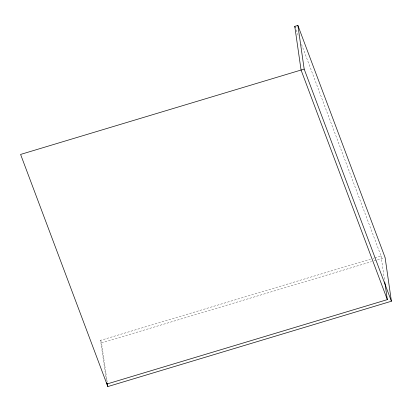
<?xml version="1.0" encoding="UTF-8"?>
<svg xmlns="http://www.w3.org/2000/svg" width="412" height="412" viewBox="0 0 412 412"><rect width="100%" height="100%" fill="white"/><g stroke="black" fill="none" stroke-linecap="round" stroke-linejoin="round"><path stroke-width="0.31" stroke-dasharray="2.06 1.54" d="M106.317 380.23L100.569 340.353L370.553 259.107M373.02 258.365L374.251 257.994M374.868 257.809L381.033 255.955L301.337 43.837M107.182 382.145L101.527 342.902L371.572 261.641M374.034 260.899L384.494 257.752M296.125 29.978L298.618 36.606M100.569 340.353L101.527 342.902M381.033 255.955L384.772 281.906"/><path stroke-width="0.62" d="M106.682 382.758L106.862 384.025L387.326 299.627L301.064 70.035L294.771 26.363L297.886 25.426L385.107 257.567L391.4 301.239L107.82 386.574L20.6 154.433L304.18 69.098L297.886 25.426M294.771 26.363L295.224 27.568M304.18 69.098L391.4 301.239M384.865 282.539L387.326 299.627M107.367 383.412L107.82 386.574"/></g></svg>
